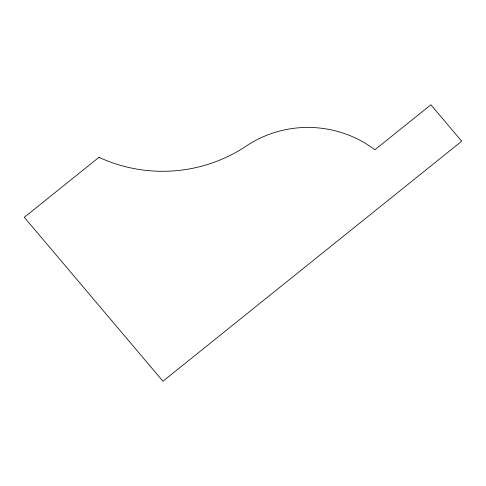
<?xml version="1.0" encoding="UTF-8"?>
<svg xmlns="http://www.w3.org/2000/svg" width="486" height="486" viewBox="0 0 486 486"><rect width="100%" height="100%" fill="white"/><g stroke="black" fill="none" stroke-linecap="round" stroke-linejoin="round"><path stroke-width="0.73" d="M98.992 157.3L24.3 217.303L162.944 381.224L461.7 141.201L430.888 104.776L374.876 149.779A109.119 106.361 0.9 0 0 246.268 146.037A148.048 144.312 0.9 0 1 98.992 157.3"/></g></svg>
